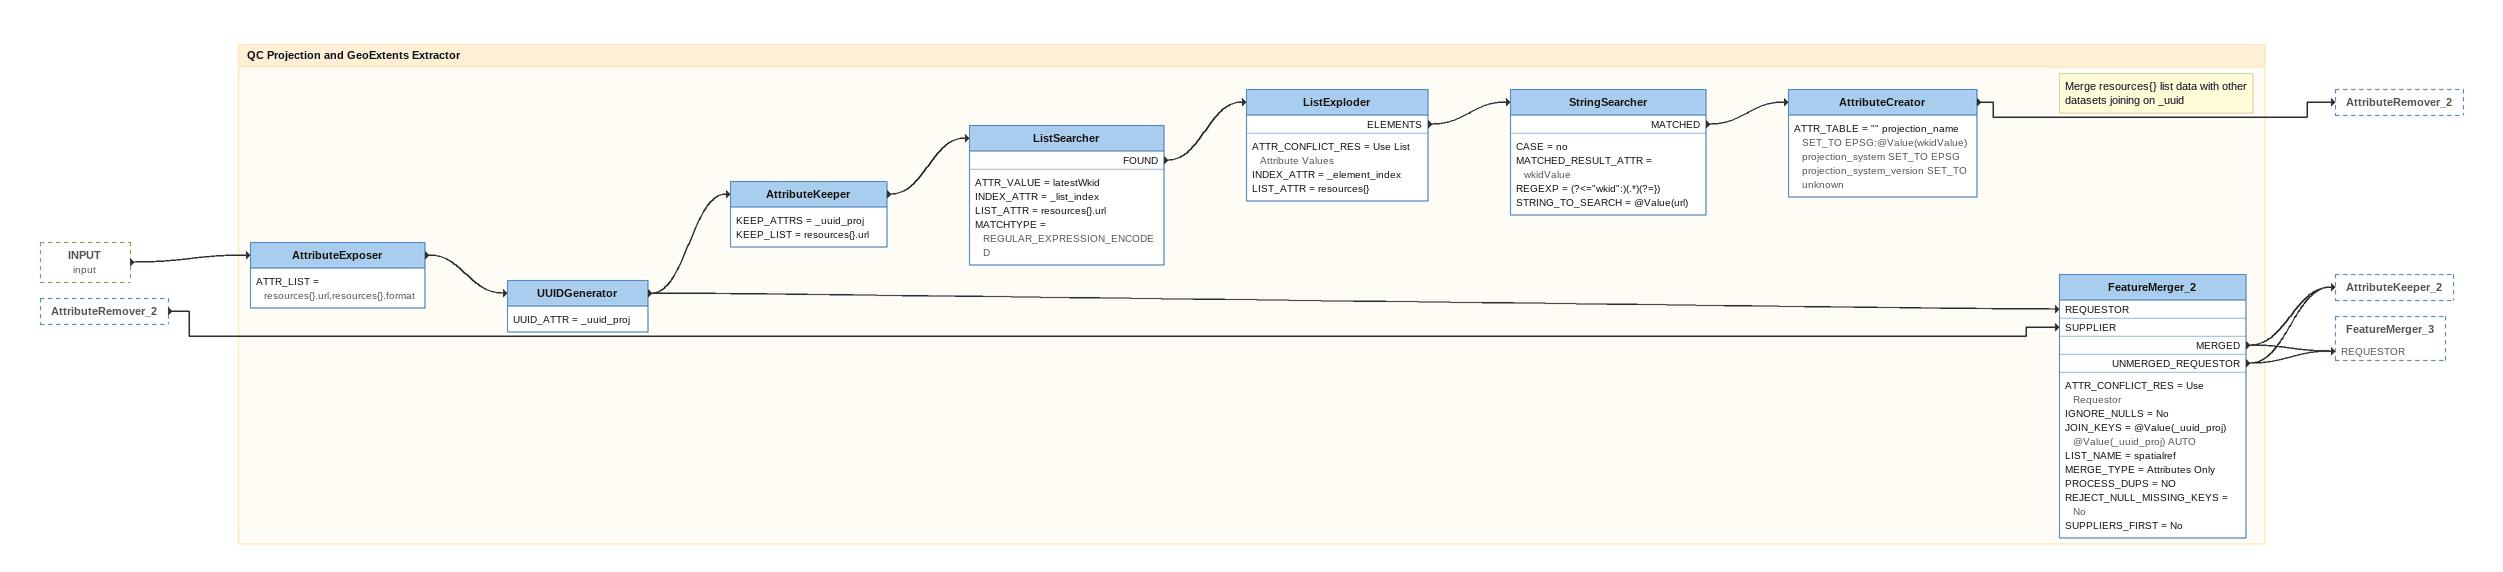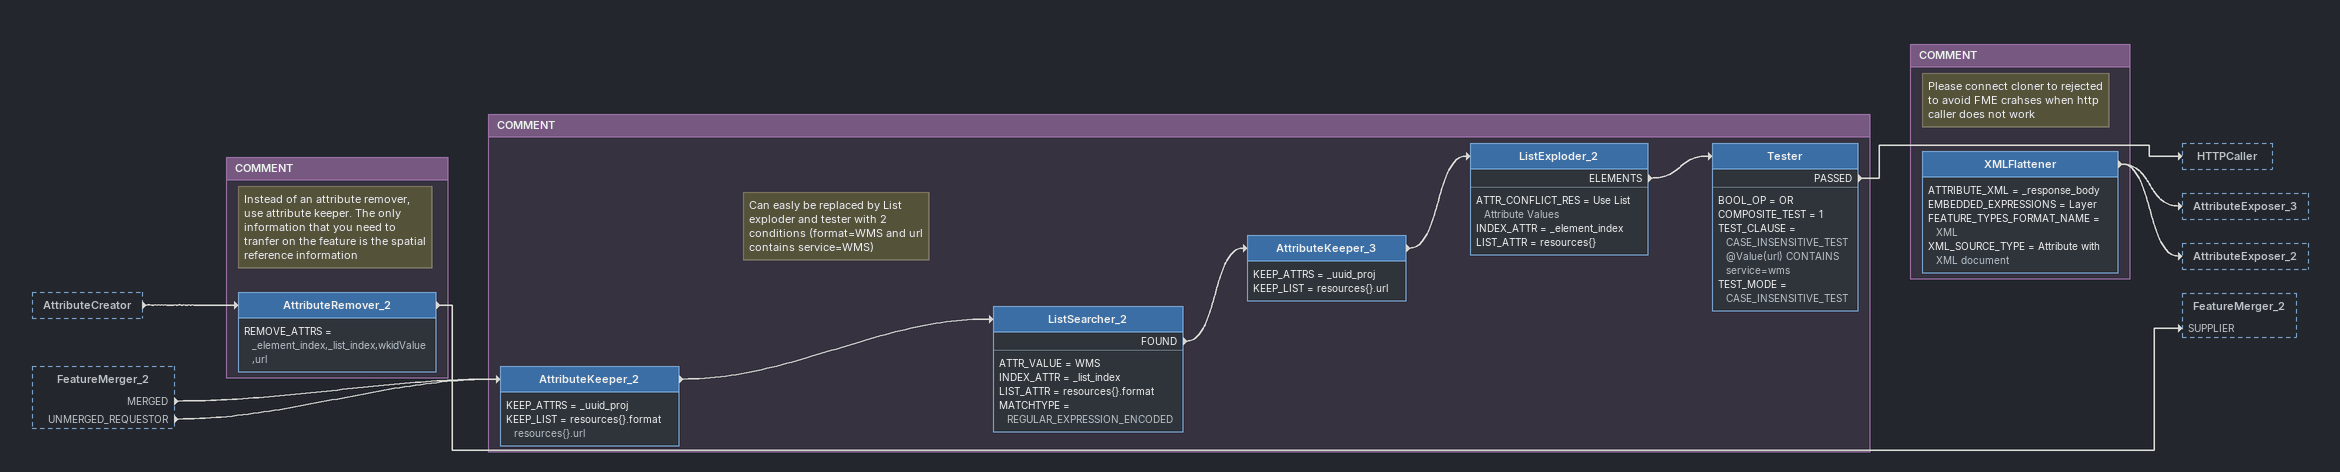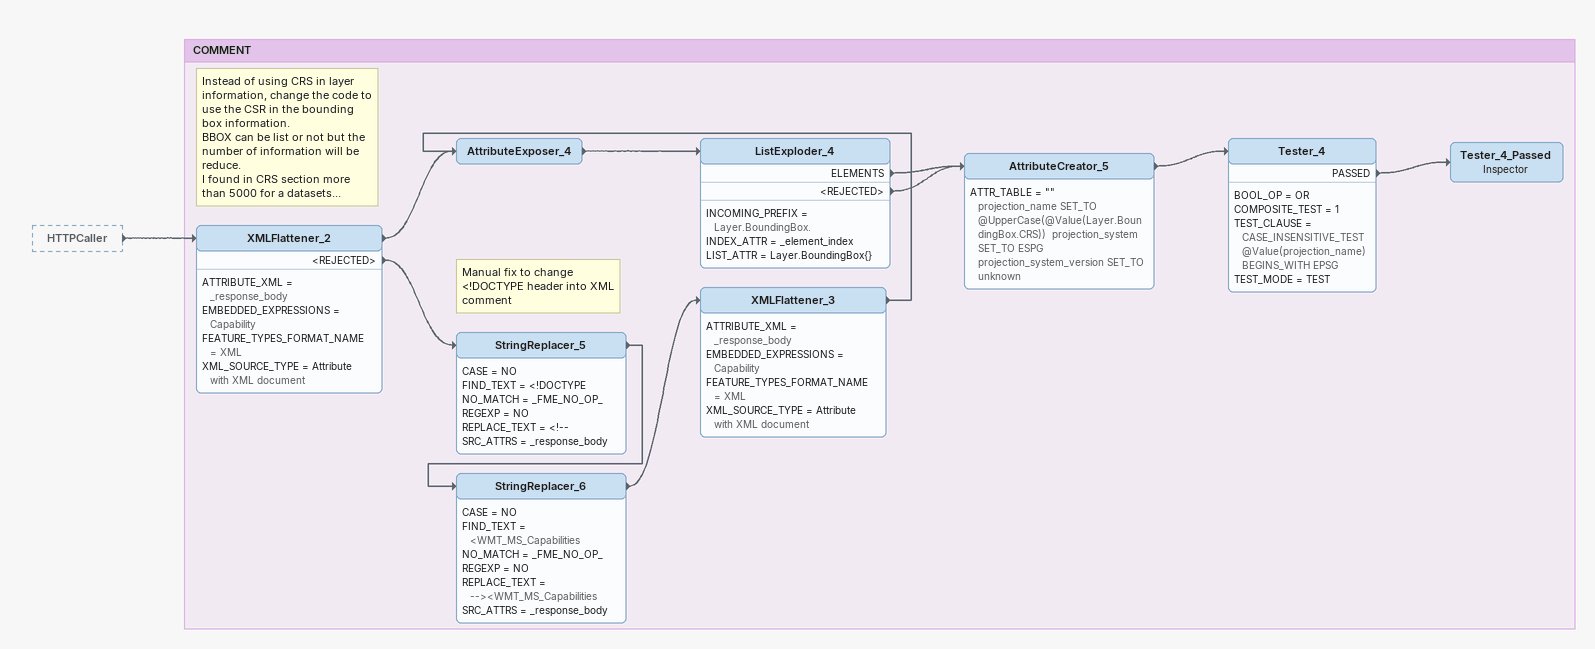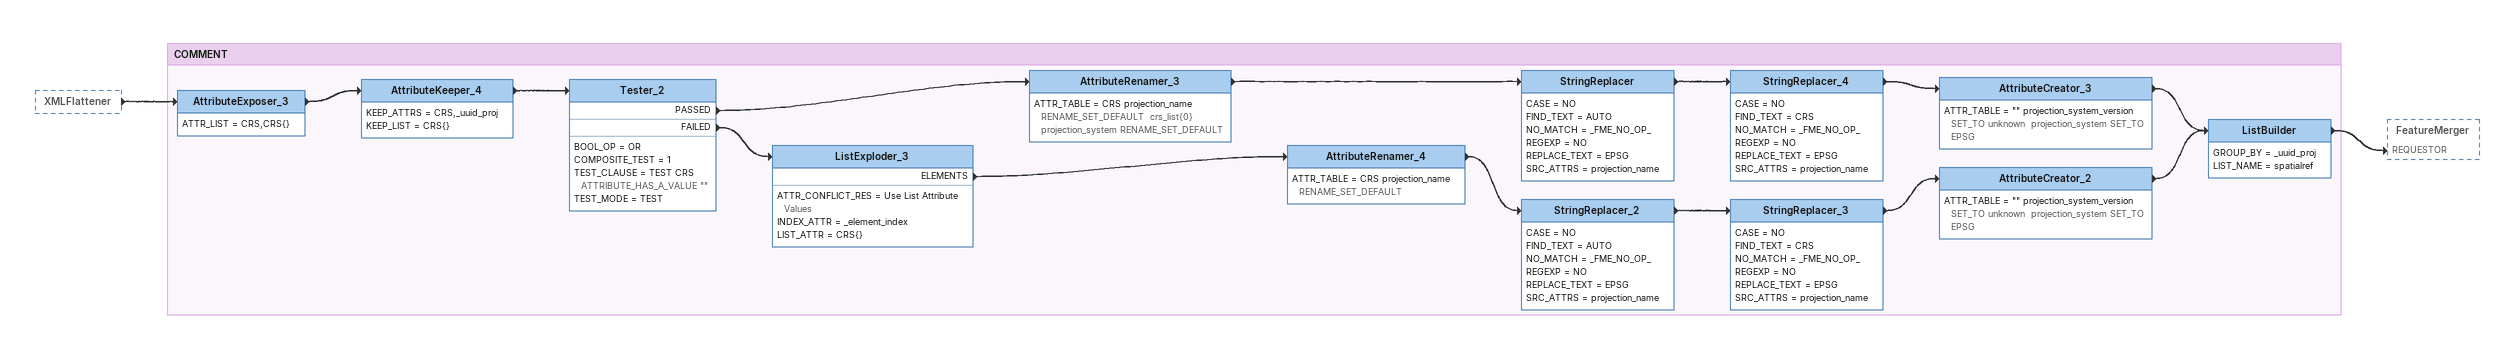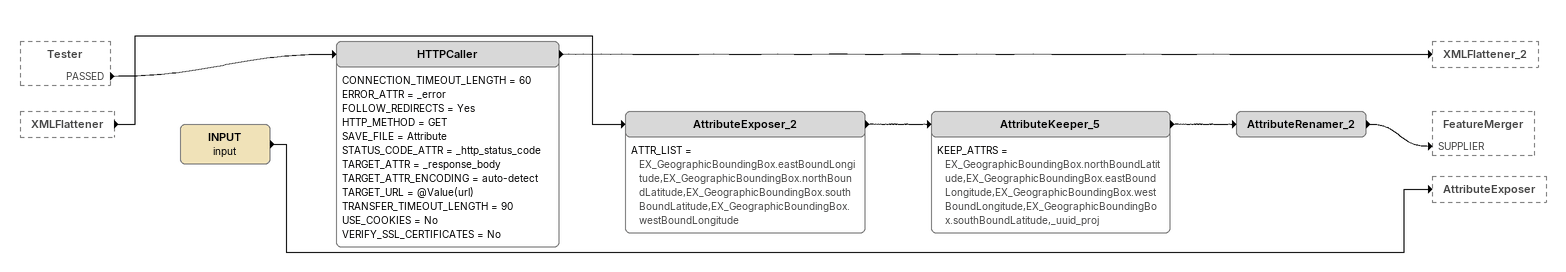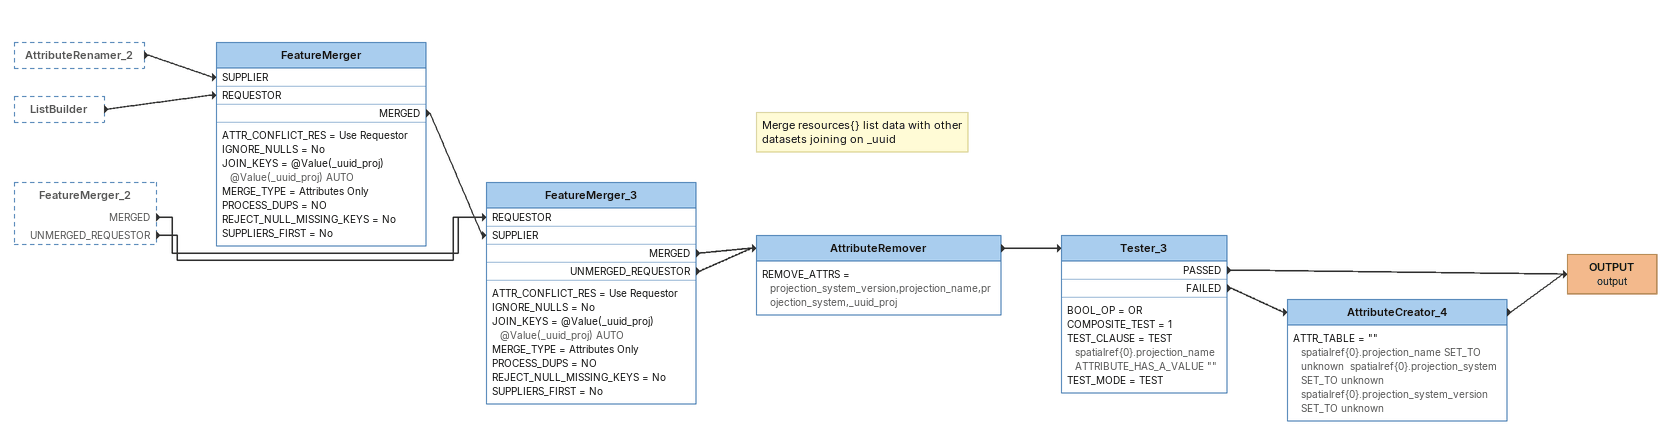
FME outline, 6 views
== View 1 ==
INPUT (input) [outside]
    -> AttributeExposer
AttributeRemover_2 [outside]
    -> FeatureMerger_2 [SUPPLIER]

Bookmark: QC Projection and GeoExtents Extractor
AttributeExposer
    ATTR_LIST = resources{}.url,resources{}.format
    -> UUIDGenerator
UUIDGenerator
    UUID_ATTR = _uuid_proj
    -> FeatureMerger_2 [REQUESTOR]
    -> AttributeKeeper
AttributeKeeper
    KEEP_ATTRS = _uuid_proj
    KEEP_LIST = resources{}.url
    -> ListSearcher
ListSearcher
    ATTR_VALUE = latestWkid
    INDEX_ATTR = _list_index
    LIST_ATTR = resources{}.url
    MATCHTYPE = REGULAR_EXPRESSION_ENCODED
    FOUND -> ListExploder
ListExploder
    ATTR_CONFLICT_RES = Use List Attribute Values
    INDEX_ATTR = _element_index
    LIST_ATTR = resources{}
    ELEMENTS -> StringSearcher
StringSearcher
    CASE = no
    MATCHED_RESULT_ATTR = wkidValue
    REGEXP = (?<="wkid":)(.*)(?=})
    STRING_TO_SEARCH = @Value(url)
    MATCHED -> AttributeCreator
AttributeCreator
    ATTR_TABLE = "" projection_name SET_TO EPSG:@Value(wkidValue)  projection_system SET_TO EPSG  projection_system_version SET_TO unknown
    -> AttributeRemover_2
Note: Merge resources{} list data with other datasets joining on _uuid
FeatureMerger_2
    ATTR_CONFLICT_RES = Use Requestor
    IGNORE_NULLS = No
    JOIN_KEYS = @Value(_uuid_proj) @Value(_uuid_proj) AUTO
    LIST_NAME = spatialref
    MERGE_TYPE = Attributes Only
    PROCESS_DUPS = NO
    REJECT_NULL_MISSING_KEYS = No
    SUPPLIERS_FIRST = No
    MERGED -> AttributeKeeper_2
    MERGED -> FeatureMerger_3 [REQUESTOR]
    UNMERGED_REQUESTOR -> AttributeKeeper_2
    UNMERGED_REQUESTOR -> FeatureMerger_3 [REQUESTOR]

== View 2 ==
AttributeCreator [outside]
    -> AttributeRemover_2
FeatureMerger_2 [outside]
    MERGED -> AttributeKeeper_2
    UNMERGED_REQUESTOR -> AttributeKeeper_2

Bookmark: COMMENT
Note: Instead of an attribute remover, / use attribute keeper. The only information that you need to tranfer on the feature is the spatial reference information
AttributeRemover_2
    REMOVE_ATTRS = _element_index,_list_index,wkidValue,url
    -> FeatureMerger_2 [SUPPLIER]

Bookmark: COMMENT
AttributeKeeper_2
    KEEP_ATTRS = _uuid_proj
    KEEP_LIST = resources{}.format resources{}.url
    -> ListSearcher_2
Note: Can easly be replaced by List exploder and tester with 2 conditions (format=WMS and url contains service=WMS)
ListSearcher_2
    ATTR_VALUE = WMS
    INDEX_ATTR = _list_index
    LIST_ATTR = resources{}.format
    MATCHTYPE = REGULAR_EXPRESSION_ENCODED
    FOUND -> AttributeKeeper_3
AttributeKeeper_3
    KEEP_ATTRS = _uuid_proj
    KEEP_LIST = resources{}.url
    -> ListExploder_2
ListExploder_2
    ATTR_CONFLICT_RES = Use List Attribute Values
    INDEX_ATTR = _element_index
    LIST_ATTR = resources{}
    ELEMENTS -> Tester
Tester
    BOOL_OP = OR
    COMPOSITE_TEST = 1
    TEST_CLAUSE = CASE_INSENSITIVE_TEST @Value(url) CONTAINS service=wms
    TEST_MODE = CASE_INSENSITIVE_TEST
    PASSED -> HTTPCaller

Bookmark: COMMENT
Note: Please connect cloner to rejected to avoid FME crahses when http caller does not work
XMLFlattener
    ATTRIBUTE_XML = _response_body
    EMBEDDED_EXPRESSIONS = Layer
    FEATURE_TYPES_FORMAT_NAME = XML
    XML_SOURCE_TYPE = Attribute with XML document
    -> AttributeExposer_3
    -> AttributeExposer_2

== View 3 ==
HTTPCaller [outside]
    -> XMLFlattener_2

Bookmark: COMMENT
Note: Instead of using CRS in layer information, change the code to use the CSR in the bounding box information. / BBOX can be list or not but the number of information will be reduce. / I found in CRS section more than 5000 for a datasets...
XMLFlattener_2
    ATTRIBUTE_XML = _response_body
    EMBEDDED_EXPRESSIONS = Capability
    FEATURE_TYPES_FORMAT_NAME = XML
    XML_SOURCE_TYPE = Attribute with XML document
    -> AttributeExposer_4
    <REJECTED> -> StringReplacer_5
Note: Manual fix to change <!DOCTYPE header into XML comment
StringReplacer_5
    CASE = NO
    FIND_TEXT = <!DOCTYPE
    NO_MATCH = _FME_NO_OP_
    REGEXP = NO
    REPLACE_TEXT = <!--
    SRC_ATTRS = _response_body
    -> StringReplacer_6
StringReplacer_6
    CASE = NO
    FIND_TEXT = <WMT_MS_Capabilities
    NO_MATCH = _FME_NO_OP_
    REGEXP = NO
    REPLACE_TEXT = --><WMT_MS_Capabilities
    SRC_ATTRS = _response_body
    -> XMLFlattener_3
XMLFlattener_3
    ATTRIBUTE_XML = _response_body
    EMBEDDED_EXPRESSIONS = Capability
    FEATURE_TYPES_FORMAT_NAME = XML
    XML_SOURCE_TYPE = Attribute with XML document
    -> AttributeExposer_4
AttributeExposer_4
    -> ListExploder_4
ListExploder_4
    INCOMING_PREFIX = Layer.BoundingBox.
    INDEX_ATTR = _element_index
    LIST_ATTR = Layer.BoundingBox{}
    ELEMENTS -> AttributeCreator_5
    <REJECTED> -> AttributeCreator_5
AttributeCreator_5
    ATTR_TABLE = "" projection_name SET_TO @UpperCase(@Value(Layer.BoundingBox.CRS))  projection_system SET_TO ESPG  projection_system_version SET_TO unknown
    -> Tester_4
Tester_4
    BOOL_OP = OR
    COMPOSITE_TEST = 1
    TEST_CLAUSE = CASE_INSENSITIVE_TEST @Value(projection_name) BEGINS_WITH EPSG
    TEST_MODE = TEST
    PASSED -> Tester_4_Passed
Tester_4_Passed: Inspector

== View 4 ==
XMLFlattener [outside]
    -> AttributeExposer_3

Bookmark: COMMENT
AttributeExposer_3
    ATTR_LIST = CRS,CRS{}
    -> AttributeKeeper_4
AttributeKeeper_4
    KEEP_ATTRS = CRS,_uuid_proj
    KEEP_LIST = CRS{}
    -> Tester_2
Tester_2
    BOOL_OP = OR
    COMPOSITE_TEST = 1
    TEST_CLAUSE = TEST CRS ATTRIBUTE_HAS_A_VALUE ""
    TEST_MODE = TEST
    PASSED -> AttributeRenamer_3
    FAILED -> ListExploder_3
AttributeRenamer_3
    ATTR_TABLE = CRS projection_name RENAME_SET_DEFAULT  crs_list{0} projection_system RENAME_SET_DEFAULT
    -> StringReplacer
StringReplacer
    CASE = NO
    FIND_TEXT = AUTO
    NO_MATCH = _FME_NO_OP_
    REGEXP = NO
    REPLACE_TEXT = EPSG
    SRC_ATTRS = projection_name
    -> StringReplacer_4
StringReplacer_4
    CASE = NO
    FIND_TEXT = CRS
    NO_MATCH = _FME_NO_OP_
    REGEXP = NO
    REPLACE_TEXT = EPSG
    SRC_ATTRS = projection_name
    -> AttributeCreator_3
AttributeCreator_3
    ATTR_TABLE = "" projection_system_version SET_TO unknown  projection_system SET_TO EPSG
    -> ListBuilder
ListExploder_3
    ATTR_CONFLICT_RES = Use List Attribute Values
    INDEX_ATTR = _element_index
    LIST_ATTR = CRS{}
    ELEMENTS -> AttributeRenamer_4
AttributeRenamer_4
    ATTR_TABLE = CRS projection_name RENAME_SET_DEFAULT
    -> StringReplacer_2
StringReplacer_2
    CASE = NO
    FIND_TEXT = AUTO
    NO_MATCH = _FME_NO_OP_
    REGEXP = NO
    REPLACE_TEXT = EPSG
    SRC_ATTRS = projection_name
    -> StringReplacer_3
StringReplacer_3
    CASE = NO
    FIND_TEXT = CRS
    NO_MATCH = _FME_NO_OP_
    REGEXP = NO
    REPLACE_TEXT = EPSG
    SRC_ATTRS = projection_name
    -> AttributeCreator_2
AttributeCreator_2
    ATTR_TABLE = "" projection_system_version SET_TO unknown  projection_system SET_TO EPSG
    -> ListBuilder
ListBuilder
    GROUP_BY = _uuid_proj
    LIST_NAME = spatialref
    -> FeatureMerger [REQUESTOR]

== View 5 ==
Tester [outside]
    PASSED -> HTTPCaller
XMLFlattener [outside]
    -> AttributeExposer_2
INPUT (input)
    -> AttributeExposer
HTTPCaller
    CONNECTION_TIMEOUT_LENGTH = 60
    ERROR_ATTR = _error
    FOLLOW_REDIRECTS = Yes
    HTTP_METHOD = GET
    SAVE_FILE = Attribute
    STATUS_CODE_ATTR = _http_status_code
    TARGET_ATTR = _response_body
    TARGET_ATTR_ENCODING = auto-detect
    TARGET_URL = @Value(url)
    TRANSFER_TIMEOUT_LENGTH = 90
    USE_COOKIES = No
    VERIFY_SSL_CERTIFICATES = No
    -> XMLFlattener_2
AttributeExposer_2
    ATTR_LIST = EX_GeographicBoundingBox.eastBoundLongitude,EX_GeographicBoundingBox.northBoundLatitude,EX_GeographicBoundingBox.southBoundLatitude,EX_GeographicBoundingBox.westBoundLongitude
    -> AttributeKeeper_5
AttributeKeeper_5
    KEEP_ATTRS = EX_GeographicBoundingBox.northBoundLatitude,EX_GeographicBoundingBox.eastBoundLongitude,EX_GeographicBoundingBox.westBoundLongitude,EX_GeographicBoundingBox.southBoundLatitude,_uuid_proj
    -> AttributeRenamer_2
AttributeRenamer_2
    -> FeatureMerger [SUPPLIER]

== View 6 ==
AttributeRenamer_2 [outside]
    -> FeatureMerger [SUPPLIER]
ListBuilder [outside]
    -> FeatureMerger [REQUESTOR]
FeatureMerger_2 [outside]
    MERGED -> FeatureMerger_3 [REQUESTOR]
    UNMERGED_REQUESTOR -> FeatureMerger_3 [REQUESTOR]
FeatureMerger
    ATTR_CONFLICT_RES = Use Requestor
    IGNORE_NULLS = No
    JOIN_KEYS = @Value(_uuid_proj) @Value(_uuid_proj) AUTO
    MERGE_TYPE = Attributes Only
    PROCESS_DUPS = NO
    REJECT_NULL_MISSING_KEYS = No
    SUPPLIERS_FIRST = No
    MERGED -> FeatureMerger_3 [SUPPLIER]
Note: Merge resources{} list data with other datasets joining on _uuid
FeatureMerger_3
    ATTR_CONFLICT_RES = Use Requestor
    IGNORE_NULLS = No
    JOIN_KEYS = @Value(_uuid_proj) @Value(_uuid_proj) AUTO
    MERGE_TYPE = Attributes Only
    PROCESS_DUPS = NO
    REJECT_NULL_MISSING_KEYS = No
    SUPPLIERS_FIRST = No
    MERGED -> AttributeRemover
    UNMERGED_REQUESTOR -> AttributeRemover
AttributeRemover
    REMOVE_ATTRS = projection_system_version,projection_name,projection_system,_uuid_proj
    -> Tester_3
Tester_3
    BOOL_OP = OR
    COMPOSITE_TEST = 1
    TEST_CLAUSE = TEST spatialref{0}.projection_name ATTRIBUTE_HAS_A_VALUE ""
    TEST_MODE = TEST
    PASSED -> OUTPUT (output)
    FAILED -> AttributeCreator_4
AttributeCreator_4
    ATTR_TABLE = "" spatialref{0}.projection_name SET_TO unknown  spatialref{0}.projection_system SET_TO unknown  spatialref{0}.projection_system_version SET_TO unknown
    -> OUTPUT (output)
OUTPUT (output)
